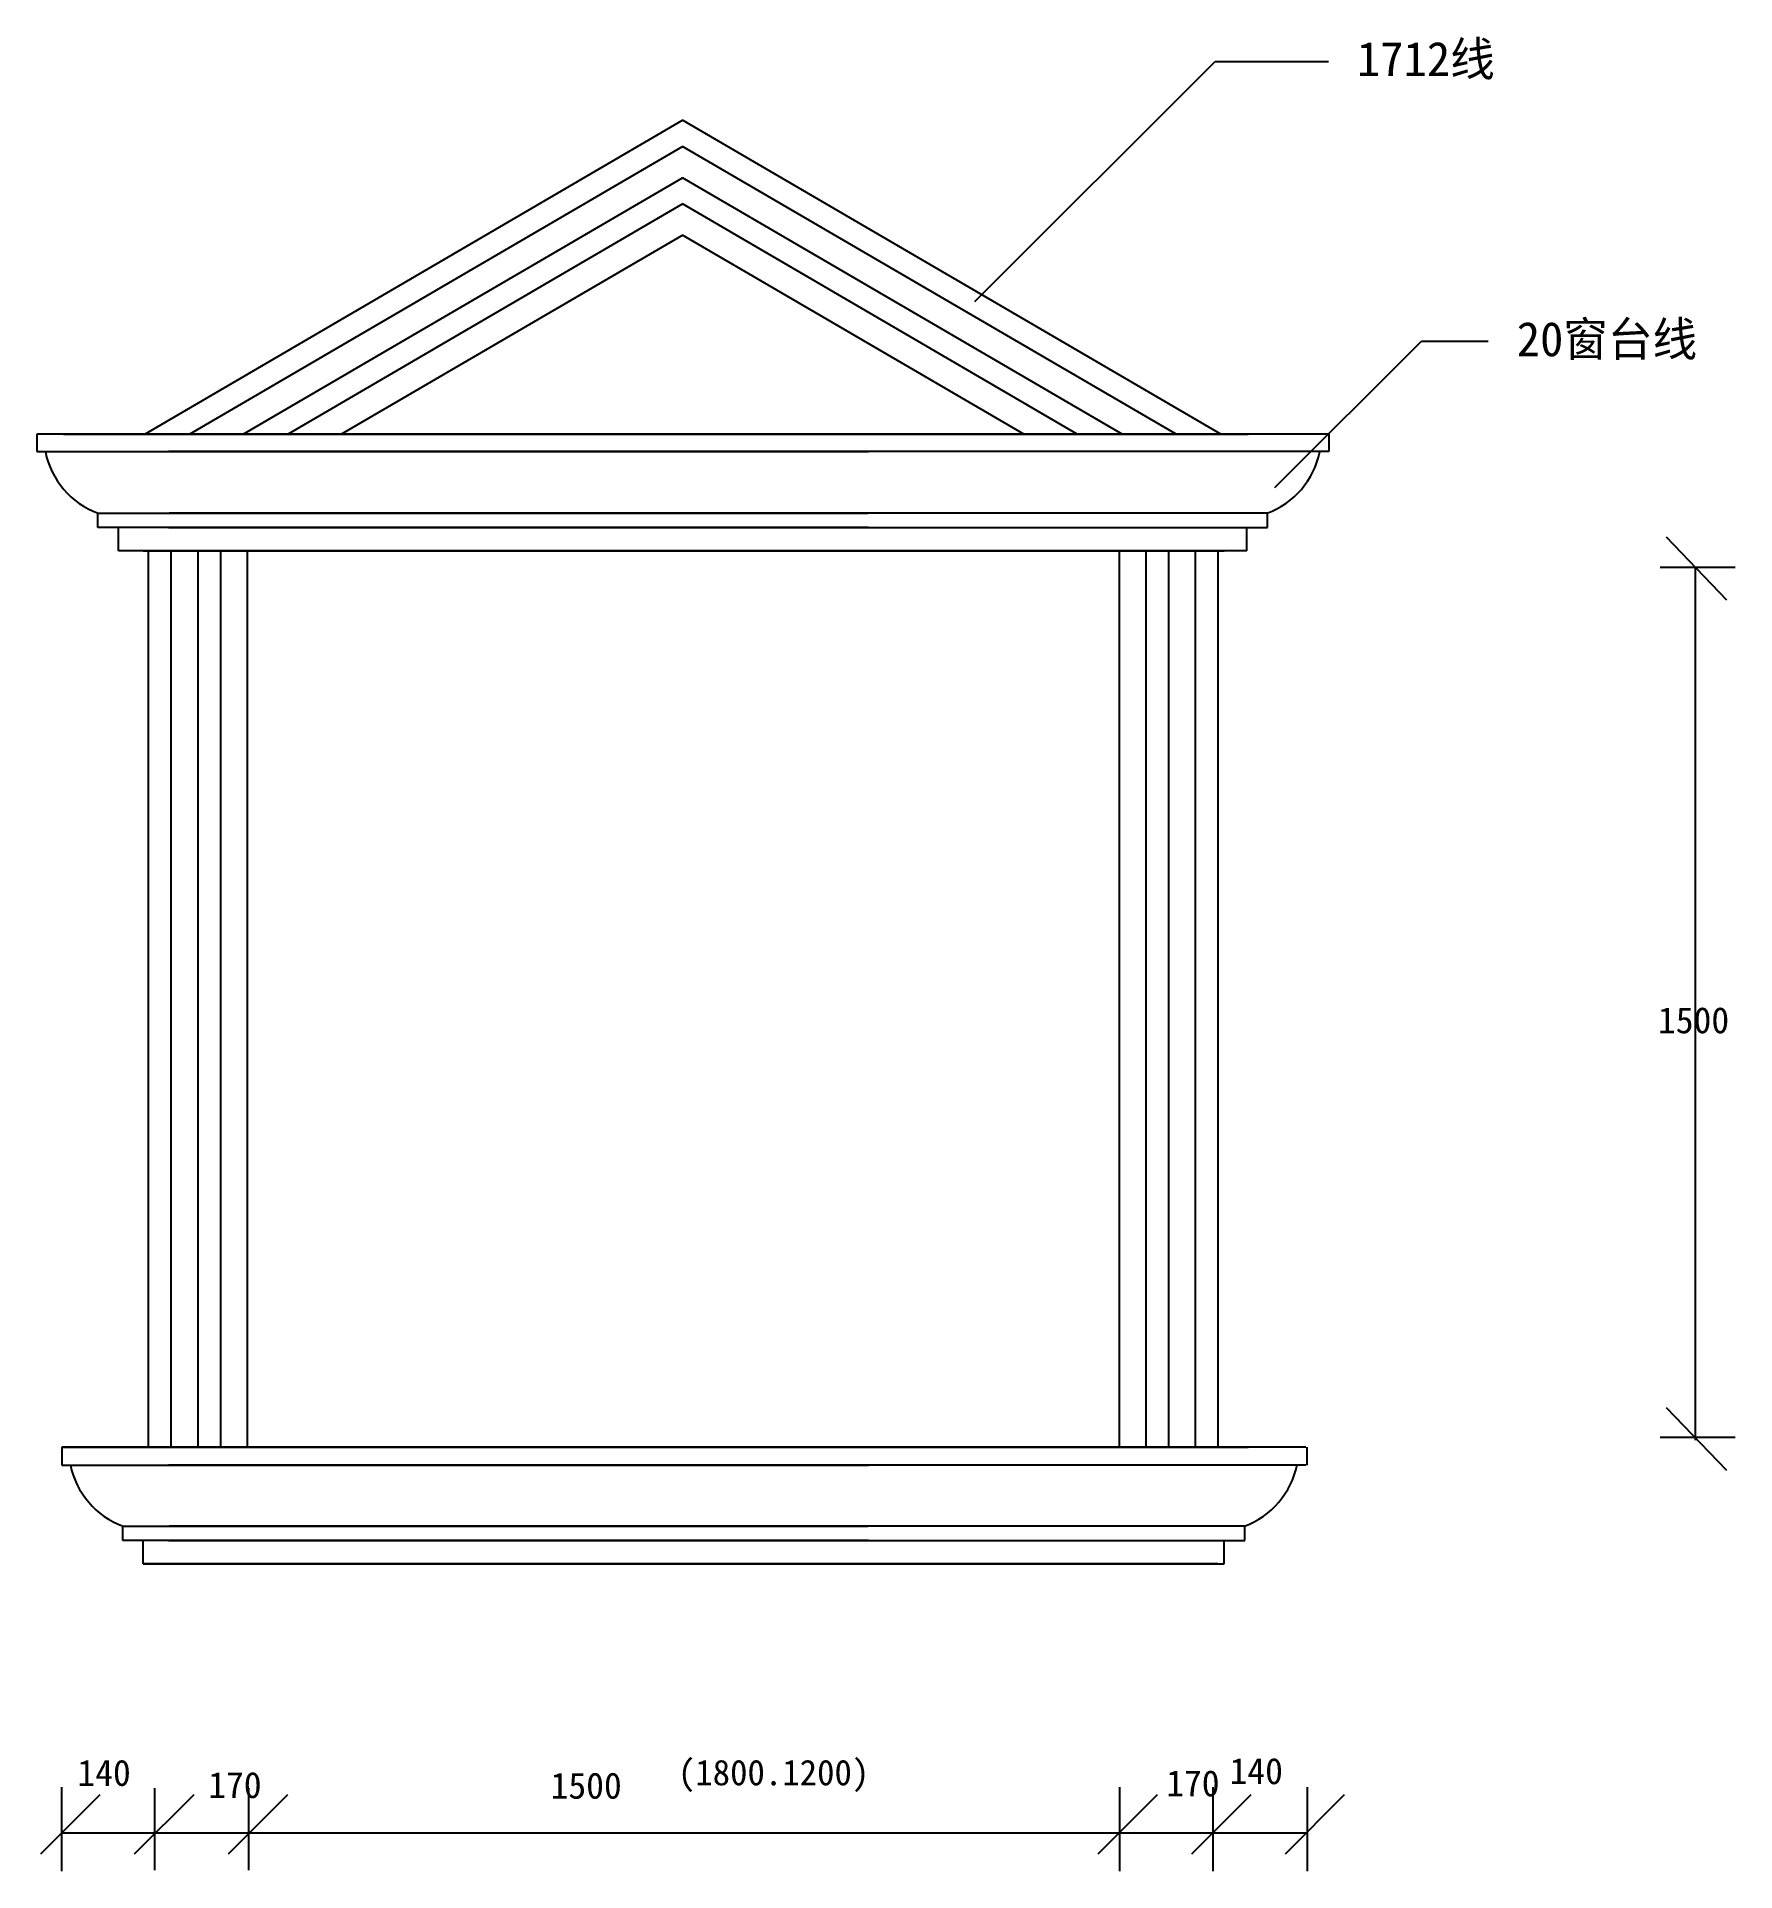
# Model space of a CAD drawing. Header units: metres. Extents: x 244.1 to 273.3, y 172.6 to 204.1.
import ezdxf

# ---------------------------------------------------------------- set-up
doc = ezdxf.new("R2010")
doc.units = ezdxf.units.M

msp = doc.modelspace()

# ---------------------------------------------------------------- linework, layer by layer
for p, q in [((260.2, 199.57), (264.33, 203.7)), ((264.33, 203.7), (266.28, 203.7)), ((245.92, 197.29), (255.17, 202.69)), ((264.43, 197.29), (255.17, 202.69)), ((246.69, 197.29), (255.17, 202.24)), ((263.66, 197.29), (255.17, 202.24)), ((247.61, 197.29), (255.17, 201.7)), ((262.73, 197.29), (255.17, 201.7)), ((248.38, 197.29), (255.17, 201.25)), ((261.96, 197.29), (255.17, 201.25)), ((249.3, 197.29), (255.17, 200.71)), ((261.04, 197.29), (255.17, 200.71)), ((265.36, 196.37), (267.88, 198.89)), ((267.88, 198.89), (269.03, 198.89)), ((258.37, 197.29), (244.06, 197.29)), ((244.06, 197.29), (244.06, 196.99)), ((244.06, 196.99), (258.37, 196.99)), ((244.52, 197.29), (258.37, 197.29)), ((266.29, 197.29), (246.33, 197.29)), ((246.33, 197.29), (264.9, 197.29)), ((266.29, 196.99), (246.33, 196.99)), ((266.29, 197.29), (266.29, 196.99)), ((245.11, 195.93), (258.36, 195.93)), ((245.11, 195.68), (245.11, 195.93)), ((265.23, 195.93), (246.34, 195.93)), ((265.23, 195.68), (265.23, 195.93)), ((258.37, 195.68), (245.11, 195.68)), ((245.47, 195.28), (245.47, 195.68)), ((246.33, 195.68), (265.23, 195.68)), ((264.88, 195.28), (264.88, 195.68)), ((272.09, 195.52), (273.13, 194.44)), ((264.88, 195.28), (245.47, 195.28)), ((245.47, 195.28), (245.47, 195.28)), ((245.47, 195.28), (245.47, 195.28)), ((245.89, 195.28), (264.49, 195.28)), ((264.88, 195.28), (264.88, 195.28)), ((264.88, 195.28), (264.88, 195.28)), ((271.99, 195), (273.28, 195)), ((272.59, 194.99), (272.59, 179.98)), ((272.09, 180.54), (273.13, 179.46)), ((271.99, 180.03), (273.28, 180.03)), ((244.49, 179.86), (258.37, 179.86)), ((258.37, 179.86), (244.49, 179.86)), ((244.49, 179.86), (244.49, 179.55)), ((246.33, 179.86), (264.9, 179.86)), ((265.89, 179.86), (246.33, 179.86)), ((265.91, 179.86), (265.91, 179.55)), ((244.49, 179.55), (258.37, 179.55)), ((265.89, 179.55), (246.33, 179.55)), ((245.54, 178.5), (258.36, 178.5)), ((245.54, 178.25), (245.54, 178.5)), ((264.84, 178.5), (246.34, 178.5)), ((264.84, 178.25), (264.84, 178.5)), ((258.37, 178.25), (245.54, 178.25)), ((245.89, 177.85), (245.89, 178.25)), ((246.33, 178.25), (264.84, 178.25)), ((264.49, 177.85), (264.49, 178.25)), ((245.89, 177.85), (264.49, 177.85)), ((264.38, 177.85), (245.89, 177.85)), ((245.89, 177.85), (245.89, 177.85)), ((245.89, 177.85), (245.89, 177.85)), ((264.49, 177.85), (264.49, 177.85)), ((264.49, 177.85), (264.49, 177.85)), ((244.49, 172.56), (244.49, 174.01)), ((246.09, 172.58), (246.09, 173.99)), ((247.71, 172.58), (247.71, 173.99)), ((262.69, 172.56), (262.69, 174.01)), ((264.3, 172.56), (264.3, 174.01)), ((265.92, 172.56), (265.92, 174.01)), ((244.13, 172.86), (245.15, 173.88)), ((245.74, 172.86), (246.77, 173.88)), ((247.36, 172.86), (248.38, 173.88)), ((262.32, 172.86), (263.34, 173.88)), ((263.93, 172.86), (264.95, 173.88)), ((265.54, 172.86), (266.56, 173.88)), ((244.49, 173.22), (245.98, 173.22)), ((244.49, 173.22), (246.09, 173.22)), ((246.09, 173.22), (247.17, 173.22)), ((246.09, 173.22), (247.7, 173.22)), ((247.7, 173.22), (262.72, 173.22)), ((262.72, 173.22), (264.33, 173.22)), ((264.33, 173.22), (265.93, 173.22)), ((264.33, 173.22), (265.82, 173.22))]:
    msp.add_line(p, q)
for points in [[(247.68, 197.29), (247.68, 197.29)], [(245.98, 195.28), (245.98, 179.86)], [(246.37, 195.28), (246.37, 179.86)], [(246.83, 195.28), (246.83, 179.86)], [(247.22, 195.28), (247.22, 179.86)], [(247.68, 195.28), (247.68, 179.86)], [(262.68, 195.28), (262.68, 179.86)], [(263.14, 195.28), (263.14, 179.86)], [(263.53, 195.28), (263.53, 179.86)], [(263.99, 195.28), (263.99, 179.86)], [(264.38, 195.28), (264.38, 179.86)]]:
    msp.add_lwpolyline(points)
for centre, start, end in [((245.61, 197.27), 191.51, 249.73), ((264.73, 197.27), 290.27, 348.49), ((246.04, 179.84), 191.51, 249.73), ((264.34, 179.84), 290.27, 348.49)]:
    msp.add_arc(centre, 1.43, start, end)

# ---------------------------------------------------------------- texts
for s, height, p in [('1712线', 0.59, (266.77, 203.45)), ('20窗台线', 0.59, (269.52, 198.63)), ('140', 0.45, (244.76, 174.03)), ('(1800.1200)', 0.44, (255.09, 174.04)), ('140', 0.45, (264.58, 174.06))]:
    msp.add_text(s, height=height).set_placement(p)
at = {"char_height": 0.45, "attachment_point": 1}
for s, insert in [('\\A1;1500', (271.95, 187.43)), ('\\A1;170', (247.01, 174.27)), ('\\A1;1500', (252.9, 174.26)), ('\\A1;170', (263.49, 174.3))]:
    msp.add_mtext(s, dxfattribs=dict(at, insert=insert))

doc.saveas('drawing.dxf')
